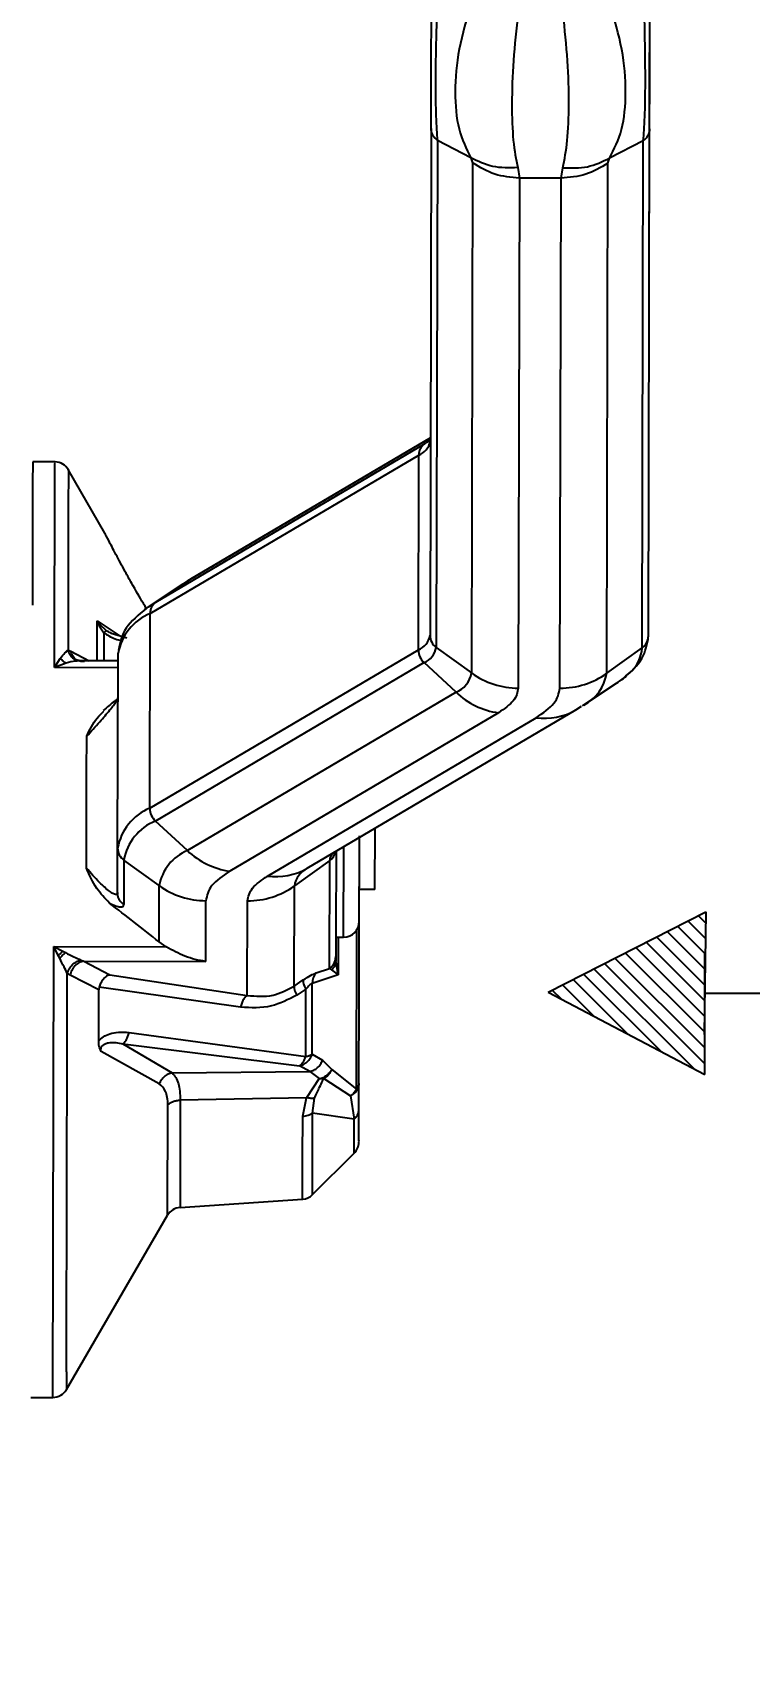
# Model space of a CAD drawing. Header units: millimetres. Extents: x 2085 to 4229, y 754 to 2271.
# Drawn here: x 2848.1 to 2894.1, y 2027.9 to 2131.8 of the extents above; entities that cross this region are included whole.
import ezdxf

# ---------------------------------------------------------------- set-up
doc = ezdxf.new("R2010")
doc.units = ezdxf.units.MM
doc.layers.add('AM_5', color=3, linetype='Continuous', lineweight=25)
doc.layers.add('layer 1', color=7, linetype='Continuous')
doc.styles.add('SLDTEXTSTYLE1', font='txt.shx', dxfattribs={"width": 0.7, "bigfont": 'gbcbig.shx'})
doc.dimstyles.new('SLDDIMSTYLE12$0', dxfattribs={"dimtxt": 12, "dimasz": 10, "dimexe": 0, "dimexo": 0.0625, "dimgap": 0.875, "dimtad": 1, "dimdec": 1, "dimlfac": 1.8, "dimrnd": 1e-09, "dimzin": 12, "dimdsep": 46, "dimtxsty": 'SLDTEXTSTYLE1', "dimcen": 0.09, "dimdle": 8.16, "dimclrd": 3, "dimclre": 3, "dimadec": 0, "dimazin": 3, "dimtfac": 1, "dimtdec": 1, "dimtofl": 0, "dimtmove": 0, "dimatfit": 3, "dimfxl": 0, "dimfrac": 2, "dimtolj": 1, "dimlwd": 5, "dimlwe": 5, "dimarcsym": 0})

# ---------------------------------------------------------------- blocks, each defined once
blk = doc.blocks.new('*D57')
at = {"layer": 'AM_5', "color": 3, "lineweight": 5, "transparency": 16777216}
blk.add_line((2786.76, 2235.01), (2966.59, 2235.01), dxfattribs=at)
at = {"layer": 'AM_5', "color": 3, "linetype": 'Continuous', "lineweight": 5, "transparency": 16777216}
for p, q in [((2966.59, 2225.01), (2966.59, 1946.26)), ((2833.76, 1936.26), (2966.59, 1936.26))]:
    blk.add_line(p, q, dxfattribs=at)
at = {"layer": 'AM_5', "color": 3, "transparency": 16777216}
for points in [[(2964.92, 2225.01), (2968.26, 2225.01), (2966.59, 2235.01)], [(2964.92, 1946.26), (2968.26, 1946.26), (2966.59, 1936.26)]]:
    blk.add_solid(points, dxfattribs=at)
at = {"layer": 'Defpoints', "color": 0, "transparency": 16777216}
for p in [(2786.7, 2235.01), (2833.7, 1936.26), (2966.59, 1936.26)]:
    blk.add_point(p, dxfattribs=at)
at = {"layer": 'AM_5', "color": 0, "transparency": 16777216, "insert": (2959.71, 2085.63), "char_height": 12, "attachment_point": 5, "rotation": 90, "style": 'SLDTEXTSTYLE1'}
blk.add_mtext('\\A1;300', dxfattribs=at)

msp = doc.modelspace()

# ---------------------------------------------------------------- hatches: boundary and pattern name
at = {"layer": 'layer 1'}
h = msp.add_hatch(dxfattribs=at)
h.set_pattern_fill('ANSI31', color=256, scale=0.225, angle=90)
h.set_pattern_definition([(135, (1681.6086, -5047.4464), (-0.50513941, -0.50513941), [])])
h.paths.add_polyline_path([(2891.279, 2075.368), (2881.173, 2070.225), (2891.208, 2064.946), (2891.208, 2070.157)])

# ---------------------------------------------------------------- linework, layer by layer
at = {"color": 7, "linetype": 'Continuous', "lineweight": 25}
for p, q in [((2887.663, 2122.846), (2887.682, 2131.45)), ((2873.669, 2125.62), (2873.6, 2093.101)), ((2887.6, 2093.071), (2887.669, 2125.59)), ((2874.068, 2124.85), (2873.998, 2092.331)), ((2876.219, 2123.738), (2874.068, 2124.85)), ((2887.268, 2124.822), (2885.111, 2123.719)), ((2887.198, 2092.303), (2887.268, 2124.822)), ((2876.219, 2123.738), (2876.331, 2123.404)), ((2876.331, 2123.404), (2876.261, 2090.692)), ((2879.218, 2123.104), (2879.329, 2122.436)), ((2881.996, 2122.43), (2882.11, 2123.097)), ((2884.928, 2090.673), (2884.998, 2123.385)), ((2884.998, 2123.385), (2885.111, 2123.719)), ((2879.329, 2122.436), (2879.259, 2089.724)), ((2881.996, 2122.43), (2879.329, 2122.436)), ((2881.926, 2089.718), (2881.996, 2122.43)), ((2887.66, 2121.083), (2887.663, 2122.52)), ((2887.655, 2118.708), (2887.658, 2120.299)), ((2887.659, 2120.644), (2887.659, 2120.673)), ((2887.648, 2115.668), (2887.653, 2117.975)), ((2887.644, 2113.732), (2887.647, 2115.323)), ((2856.019, 2095.234), (2873.243, 2105.391)), ((2873.627, 2105.77), (2858.077, 2096.6)), ((2873.627, 2105.776), (2858.249, 2096.707)), ((2873.243, 2105.391), (2873.627, 2105.645)), ((2873.388, 2105.481), (2873.243, 2105.391)), ((2873.539, 2105.515), (2873.48, 2105.545)), ((2873.622, 2105.521), (2873.627, 2105.597)), ((2849.546, 2104.231), (2848.124, 2104.234)), ((2855.655, 2094.512), (2872.878, 2104.669)), ((2872.852, 2092.172), (2872.878, 2104.669)), ((2852.748, 2099.662), (2850.405, 2103.739)), ((2857.742, 2096.391), (2855.645, 2095)), ((2856.019, 2095.234), (2858.077, 2096.6)), ((2858.077, 2096.6), (2857.742, 2096.391)), ((2858.247, 2096.705), (2857.883, 2096.457)), ((2858.077, 2096.6), (2858.249, 2096.707)), ((2855.645, 2095), (2856.019, 2095.234)), ((2852.251, 2091.475), (2852.256, 2094.034)), ((2852.256, 2094.034), (2852.391, 2093.715)), ((2852.451, 2093.772), (2852.256, 2094.034)), ((2852.256, 2094.034), (2853.727, 2093.058)), ((2855.628, 2082.015), (2855.655, 2094.512)), ((2852.391, 2093.715), (2852.451, 2093.772)), ((2852.391, 2093.715), (2852.689, 2093.272)), ((2852.84, 2093.418), (2852.451, 2093.772)), ((2852.689, 2093.272), (2852.685, 2091.474)), ((2854.152, 2092.93), (2853.16, 2093.23)), ((2850.387, 2092.165), (2850.57, 2092.093)), ((2850.57, 2092.093), (2851.734, 2091.476)), ((2853.571, 2079.463), (2853.597, 2091.959)), ((2855.628, 2082.015), (2872.852, 2092.172)), ((2873.998, 2092.331), (2876.261, 2090.692)), ((2884.928, 2090.673), (2887.198, 2092.303)), ((2849.518, 2091.041), (2849.895, 2091.617)), ((2850.271, 2091.317), (2849.518, 2091.041)), ((2853.595, 2091.032), (2849.518, 2091.041)), ((2850.869, 2091.548), (2850.931, 2091.537)), ((2850.976, 2091.468), (2850.88, 2091.544)), ((2851.251, 2091.472), (2850.973, 2091.459)), ((2853.596, 2091.472), (2851.127, 2091.477)), ((2851.435, 2091.438), (2851.251, 2091.472)), ((2873.213, 2091.356), (2855.989, 2081.199)), ((2875.264, 2089.454), (2873.213, 2091.356)), ((2883.455, 2088.639), (2885.552, 2090.03)), ((2875.264, 2089.454), (2858.04, 2079.297)), ((2883.372, 2088.585), (2883.455, 2088.639)), ((2877.981, 2088.138), (2860.758, 2077.981)), ((2863.175, 2077.666), (2880.398, 2087.823)), ((2865.725, 2078.166), (2882.948, 2088.323)), ((2882.948, 2088.323), (2883.12, 2088.43)), ((2882.949, 2088.324), (2883.314, 2088.573)), ((2858.04, 2079.297), (2855.989, 2081.199)), ((2869.976, 2080.673), (2870.073, 2080.673)), ((2870.065, 2076.805), (2870.073, 2080.673)), ((2853.565, 2076.61), (2853.571, 2079.463)), ((2868.058, 2073.755), (2868.071, 2079.549)), ((2853.969, 2078.693), (2853.963, 2075.84)), ((2856.232, 2077.054), (2853.969, 2078.693)), ((2867.169, 2078.665), (2864.899, 2077.035)), ((2867.154, 2071.742), (2867.169, 2078.665)), ((2867.57, 2079.254), (2867.559, 2074.008)), ((2856.224, 2073.453), (2856.232, 2077.054)), ((2864.885, 2070.609), (2864.899, 2077.035)), ((2870.065, 2076.805), (2869.065, 2076.807)), ((2859.222, 2072.196), (2859.23, 2076.086)), ((2861.884, 2070.015), (2861.897, 2076.08)), ((2868.884, 2064), (2868.906, 2074.22)), ((2849.418, 2044.231), (2849.48, 2073.142)), ((2849.48, 2073.142), (2856.69, 2073.126)), ((2849.767, 2072.565), (2849.48, 2073.142)), ((2849.48, 2073.142), (2850.056, 2072.844)), ((2856.69, 2073.126), (2856.224, 2073.453)), ((2867.559, 2074.008), (2867.556, 2072.51)), ((2867.558, 2073.756), (2868.058, 2073.755)), ((2867.712, 2073.756), (2867.707, 2071.331)), ((2849.854, 2072.392), (2849.767, 2072.565)), ((2850.056, 2072.844), (2850.231, 2072.755)), ((2851.21, 2072.277), (2851.394, 2072.213)), ((2851.394, 2072.213), (2853.074, 2071.337)), ((2851.394, 2072.213), (2859.222, 2072.196)), ((2867.546, 2072.116), (2867.529, 2072.293)), ((2867.566, 2072.02), (2867.537, 2072.078)), ((2867.556, 2072.51), (2867.555, 2072.236)), ((2867.592, 2072.016), (2867.555, 2072.236)), ((2867.707, 2071.331), (2867.592, 2072.016)), ((2850.526, 2071.305), (2850.342, 2071.429)), ((2852.361, 2070.37), (2850.526, 2071.305)), ((2853.074, 2071.337), (2861.884, 2070.015)), ((2864.885, 2070.609), (2865.468, 2071.004)), ((2867.707, 2071.331), (2866.05, 2070.783)), ((2866.297, 2071.457), (2867.154, 2071.742)), ((2867.154, 2071.742), (2867.286, 2071.649)), ((2867.286, 2071.649), (2867.707, 2071.331)), ((2852.354, 2067.094), (2852.361, 2070.37)), ((2852.384, 2070.542), (2852.361, 2070.37)), ((2861.45, 2069.261), (2852.384, 2070.542)), ((2865.635, 2070.408), (2865.052, 2070.028)), ((2865.626, 2066.095), (2865.635, 2070.408)), ((2853.9, 2066.912), (2857.074, 2065.039)), ((2853.9, 2066.912), (2865.227, 2065.507)), ((2854.299, 2067.635), (2865.626, 2066.095)), ((2856.242, 2064.337), (2852.507, 2066.408)), ((2866.04, 2066.246), (2866.705, 2065.858)), ((2866.705, 2065.858), (2867.297, 2065.263)), ((2857.074, 2065.039), (2865.892, 2065.143)), ((2865.892, 2065.143), (2865.227, 2065.507)), ((2865.892, 2065.143), (2866.5, 2064.675)), ((2867.297, 2065.263), (2868.884, 2064)), ((2866.5, 2064.675), (2865.683, 2063.45)), ((2866.784, 2064.684), (2866.645, 2064.669)), ((2866.784, 2064.684), (2868.503, 2063.573)), ((2869.035, 2062.68), (2869.038, 2064.368)), ((2856.776, 2055.917), (2856.792, 2062.999)), ((2857.588, 2063.302), (2857.574, 2056.413)), ((2865.683, 2063.45), (2857.588, 2063.302)), ((2865.435, 2062.264), (2865.683, 2063.45)), ((2866.073, 2062.464), (2866.198, 2063.423)), ((2868.503, 2063.573), (2868.741, 2062.082)), ((2868.741, 2062.082), (2866.073, 2062.464)), ((2868.737, 2060.45), (2868.741, 2062.082)), ((2866.062, 2057.234), (2868.736, 2059.897)), ((2868.736, 2059.897), (2868.737, 2060.45)), ((2866.062, 2057.234), (2866.063, 2057.891)), ((2857.574, 2056.413), (2865.427, 2056.945)), ((2850.285, 2044.729), (2856.776, 2055.917)), ((2850.287, 2045.872), (2850.285, 2044.729)), ((2847.995, 2044.234), (2849.418, 2044.231))]:
    msp.add_line(p, q, dxfattribs=at)
at = {"color": 7, "linetype": 'Continuous', "lineweight": 25, "flags": 128}
for points in [[(2873.504, 2105.562), (2873.424, 2105.506), (2873.388, 2105.481)], [(2848.124, 2104.234), (2848.124, 2104.202), (2848.123, 2103.878), (2848.121, 2103.207), (2848.119, 2102.196), (2848.116, 2100.856), (2848.113, 2099.205), (2848.109, 2097.261), (2848.104, 2095.047)], [(2855.317, 2094.769), (2855.552, 2094.937), (2855.645, 2095)], [(2887.573, 2092.85), (2887.593, 2092.96), (2887.6, 2093.071)], [(2867.55, 2079.242), (2867.543, 2079.212), (2867.539, 2079.196)], [(2866.04, 2066.246), (2866.041, 2066.793), (2866.042, 2067.346), (2866.044, 2067.905), (2866.045, 2068.471), (2866.046, 2069.042), (2866.047, 2069.619), (2866.048, 2070.199), (2866.05, 2070.783)]]:
    msp.add_lwpolyline(points, dxfattribs=at)
at = {"color": 7, "linetype": 'Continuous', "lineweight": 25}
for centre, radius, start, end in [((2872.369, 2105.863), 1.298, 293.08147, 344.71047), ((2873.732, 2104.691), 0.854, 124.96394, 181.4796), ((2849.544, 2103.231), 1, 29.87752, 88.78166), ((2856.508, 2094.534), 0.854, 124.96424, 181.47959), ((2856.943, 2091.368), 3.397, 112.27537, 169.98802), ((2872.383, 2093.315), 1.235, 292.27534, 349.98804), ((2874.549, 2093.104), 0.95, 180.20287, 234.51476), ((2886.645, 2093.082), 0.956, 305.32842, 345.9426), ((2873.975, 2092.181), 1.124, 180.45492, 227.25342), ((2872.721, 2092.556), 1.297, 292.27555, 349.98754), ((2884.921, 2092.442), 2.281, 310.49638, 356.50834), ((2874.639, 2090.978), 1.647, 292.27534, 349.98804), ((2879.261, 2094.857), 5.133, 234.24005, 269.98181), ((2881.946, 2094.851), 5.133, 269.77321, 305.51496), ((2882.178, 2091.114), 2.785, 297.28452, 350.89381), ((2882.476, 2094.768), 5.649, 303.00168, 314.03972), ((2878.69, 2093.066), 4.978, 226.51011, 261.8155), ((2880.952, 2091.758), 3.973, 261.99352, 300.1682), ((2856.916, 2078.872), 3.397, 112.27534, 169.98804), ((2856.752, 2082.024), 1.124, 180.45496, 227.25325), ((2857.253, 2078.113), 3.335, 112.27534, 169.98804), ((2854.52, 2079.466), 0.95, 180.20285, 234.51412), ((2859.172, 2076.535), 2.985, 112.27534, 169.98804), ((2861.466, 2082.909), 4.978, 226.51012, 261.8155), ((2866.613, 2079.447), 0.96, 305.41486, 344.83941), ((2867.947, 2078.639), 0.779, 142.71658, 178.13099), ((2863.728, 2081.601), 3.973, 261.99352, 300.1682), ((2866.426, 2076.788), 1.547, 116.74671, 170.79661), ((2859.232, 2081.219), 5.133, 234.24006, 269.98181), ((2861.917, 2081.213), 5.133, 269.77306, 305.51487), ((2868.061, 2074.755), 1, 269.87751, 359.87751), ((2866.99, 2070.82), 0.941, 137.39243, 182.2552), ((2868.03, 2060.605), 1, 314.87872, 359.87751), ((2865.356, 2057.943), 1, 274.41022, 314.87938), ((2857.641, 2055.415), 1, 93.87747, 149.87695), ((2849.42, 2045.231), 1, 269.87751, 329.8775)]:
    msp.add_arc(centre, radius, start, end, dxfattribs=at)
msp.add_ellipse((2844.226, 2074.242), major_axis=(39.739, -29.602), ratio=0.1347016, start_param=1.3656679, end_param=1.4483144, dxfattribs=at)
for points, knots in [([(2873.669, 2125.62), (2873.67, 2125.997), (2873.671, 2126.535), (2873.674, 2127.867), (2873.676, 2128.944), (2873.679, 2130.156), (2873.683, 2132.041), (2873.686, 2133.503), (2873.688, 2134.525)], [0, 0, 0, 0, 0.2713523, 0.38737, 0.5008964, 0.614411, 0.7305771, 1, 1, 1, 1]), ([(2874.089, 2134.745), (2874.049, 2133.623), (2873.976, 2131.537), (2873.938, 2128.544), (2873.964, 2126.116), (2874.031, 2125.294), (2874.068, 2124.85)], [0, 0, 0, 0, 0.2683795, 0.4991161, 0.7297085, 1, 1, 1, 1]), ([(2887.268, 2124.822), (2887.306, 2125.261), (2887.376, 2126.078), (2887.413, 2128.49), (2887.389, 2131.49), (2887.324, 2133.586), (2887.289, 2134.717)], [0, 0, 0, 0, 0.2680966, 0.4988227, 0.7294637, 1, 1, 1, 1]), ([(2887.669, 2125.59), (2887.67, 2125.963), (2887.671, 2126.497), (2887.674, 2127.819), (2887.676, 2128.893), (2887.679, 2130.103), (2887.683, 2131.994), (2887.686, 2133.465), (2887.688, 2134.495)], [0, 0, 0, 0, 0.2691806, 0.3853625, 0.4988695, 0.6124074, 0.7284377, 1, 1, 1, 1]), ([(2876.24, 2133.633), (2875.947, 2132.651), (2875.371, 2130.719), (2875.137, 2127.918), (2875.359, 2125.439), (2875.929, 2124.311), (2876.219, 2123.738)], [0, 0, 0, 0, 0.2541677, 0.5000156, 0.7457168, 1, 1, 1, 1]), ([(2885.111, 2123.719), (2885.402, 2124.286), (2885.976, 2125.41), (2886.213, 2127.887), (2885.99, 2130.696), (2885.421, 2132.631), (2885.133, 2133.614)], [0, 0, 0, 0, 0.2523714, 0.4999867, 0.7458393, 1, 1, 1, 1]), ([(2879.239, 2132.999), (2879.129, 2131.978), (2878.913, 2129.97), (2878.819, 2127.139), (2878.902, 2124.691), (2879.111, 2123.639), (2879.218, 2123.104)], [0, 0, 0, 0, 0.2542602, 0.5000155, 0.7456229, 1, 1, 1, 1]), ([(2882.11, 2123.097), (2882.219, 2123.632), (2882.433, 2124.683), (2882.526, 2127.131), (2882.445, 2129.962), (2882.237, 2131.971), (2882.131, 2132.992)], [0, 0, 0, 0, 0.2543723, 0.4999845, 0.7457353, 1, 1, 1, 1]), ([(2879.218, 2123.104), (2878.674, 2123.089), (2877.587, 2123.059), (2876.675, 2123.511), (2876.219, 2123.738)], [0, 0, 0, 0, 0.4999999, 1, 1, 1, 1]), ([(2882.11, 2123.097), (2882.65, 2123.08), (2883.737, 2123.045), (2884.651, 2123.493), (2885.111, 2123.719)], [0, 0, 0, 0, 0.49686743, 1, 1, 1, 1]), ([(2887.65, 2116.766), (2887.651, 2116.871), (2887.651, 2117.142), (2887.652, 2117.686), (2887.654, 2118.227), (2887.654, 2118.34)], [0, 0, 0, 0, 0.3316011, 0.8605175, 1, 1, 1, 1]), ([(2887.65, 2116.577), (2887.65, 2116.572), (2887.65, 2116.556), (2887.65, 2116.682), (2887.65, 2116.766)], [0, 0, 0, 0, 0.3310024, 1, 1, 1, 1]), ([(2849.518, 2091.041), (2849.521, 2092.446), (2849.527, 2095.256), (2849.535, 2098.682), (2849.54, 2101.405), (2849.544, 2103.237), (2849.546, 2104.18), (2849.546, 2104.133), (2849.546, 2104.117)], [0, 0, 0, 0, 0.1799587, 0.3599173, 0.539876, 0.7198347, 0.8997934, 1, 1, 1, 1]), ([(2850.411, 2103.691), (2850.411, 2103.703), (2850.411, 2103.808), (2850.41, 2103.375), (2850.408, 2102.355), (2850.405, 2100.646), (2850.4, 2098.356), (2850.394, 2095.551), (2850.389, 2093.294), (2850.387, 2092.165)], [0, 0, 0, 0, 0.0217233, 0.1847696, 0.3478159, 0.5108621, 0.6739081, 0.8369541, 1, 1, 1, 1]), ([(2855.439, 2094.791), (2855.366, 2094.91), (2855.059, 2095.413), (2854.573, 2096.259), (2853.975, 2097.333), (2853.436, 2098.34), (2852.989, 2099.199), (2852.757, 2099.648), (2852.747, 2099.659), (2852.745, 2099.661)], [0, 0, 0, 0, 0.0645029, 0.2723656, 0.3928511, 0.5848746, 0.7776318, 0.9511742, 1, 1, 1, 1]), ([(2855.408, 2094.836), (2854.914, 2094.423), (2853.92, 2093.594), (2853.723, 2092.652), (2853.625, 2092.18)], [0, 0, 0, 0, 0.4978748, 1, 1, 1, 1]), ([(2852.84, 2093.418), (2852.827, 2093.412), (2852.802, 2093.399), (2852.727, 2093.314), (2852.689, 2093.272)], [0, 0, 0, 0, 0.4911669, 1, 1, 1, 1]), ([(2852.689, 2093.272), (2852.796, 2093.2), (2853.025, 2093.048), (2853.419, 2092.865), (2853.692, 2092.8), (2853.834, 2092.766)], [0, 0, 0, 0, 0.2969994, 0.6323688, 1, 1, 1, 1]), ([(2853.169, 2093.229), (2853.148, 2093.239), (2853.041, 2093.287), (2852.929, 2093.36), (2852.84, 2093.418)], [0, 0, 0, 0, 0.2007968, 1, 1, 1, 1]), ([(2885.789, 2090.194), (2886.284, 2090.607), (2887.277, 2091.436), (2887.474, 2092.377), (2887.573, 2092.85)], [0, 0, 0, 0, 0.4978748, 1, 1, 1, 1]), ([(2849.895, 2091.617), (2849.995, 2091.752), (2850.172, 2091.99), (2850.322, 2092.112), (2850.387, 2092.165)], [0, 0, 0, 0, 0.5684211, 1, 1, 1, 1]), ([(2851.251, 2091.472), (2851.156, 2091.477), (2850.961, 2091.488), (2850.697, 2091.637), (2850.488, 2091.867), (2850.42, 2092.067), (2850.387, 2092.165)], [0, 0, 0, 0, 0.2432277, 0.5000045, 0.7567789, 1, 1, 1, 1]), ([(2851.435, 2091.438), (2851.336, 2091.434), (2851.133, 2091.426), (2850.862, 2091.561), (2850.655, 2091.789), (2850.598, 2091.994), (2850.57, 2092.093)], [0, 0, 0, 0, 0.2423329, 0.4999383, 0.7575772, 1, 1, 1, 1]), ([(2850.271, 2091.317), (2850.205, 2091.354), (2850.073, 2091.43), (2849.955, 2091.555), (2849.895, 2091.617)], [0, 0, 0, 0, 0.4999991, 1, 1, 1, 1]), ([(2850.973, 2091.459), (2850.934, 2091.458), (2850.719, 2091.452), (2850.472, 2091.377), (2850.271, 2091.317)], [0, 0, 0, 0, 0.1842245, 1, 1, 1, 1]), ([(2851.586, 2086.632), (2851.867, 2086.937), (2852.369, 2087.482), (2852.968, 2088.187), (2853.299, 2088.61), (2853.463, 2088.838), (2853.517, 2088.933), (2853.54, 2088.974)], [0, 0, 0, 0, 0.3800989, 0.6787149, 0.8002606, 0.9135692, 1, 1, 1, 1]), ([(2853.545, 2088.975), (2853.492, 2088.953), (2853.382, 2088.908), (2853.054, 2088.621), (2852.768, 2088.384), (2852.639, 2088.277)], [0, 0, 0, 0, 0.3370915, 0.7019386, 1, 1, 1, 1]), ([(2853.54, 2088.974), (2853.546, 2088.984), (2853.588, 2089.053), (2853.59, 2089.082), (2853.591, 2089.106)], [0, 0, 0, 0, 0.14984552, 1, 1, 1, 1]), ([(2851.586, 2086.632), (2851.777, 2087.044), (2852.053, 2087.639), (2852.531, 2088.097), (2852.677, 2088.238)], [0, 0, 0, 0, 0.6940675, 1, 1, 1, 1]), ([(2869.038, 2064.368), (2869.04, 2065.307), (2869.045, 2067.217), (2869.052, 2070.756), (2869.06, 2074.467), (2869.067, 2077.702), (2869.071, 2079.457), (2869.072, 2080.118)], [0, 0, 0, 0, 0.2139671, 0.435408, 0.656849, 0.8708161, 1, 1, 1, 1]), ([(2869.061, 2074.753), (2869.061, 2074.826), (2869.061, 2074.939), (2869.062, 2075.625), (2869.064, 2076.335), (2869.066, 2077.216), (2869.069, 2078.496), (2869.071, 2079.561), (2869.072, 2080.253)], [0, 0, 0, 0, 0.2394568, 0.3683607, 0.5, 0.6316393, 0.7605432, 1, 1, 1, 1]), ([(2853.039, 2075.938), (2852.754, 2076.24), (2852.13, 2076.9), (2851.766, 2077.729), (2851.568, 2078.18)], [0, 0, 0, 0, 0.4568472, 1, 1, 1, 1]), ([(2853.515, 2076.504), (2853.491, 2076.494), (2853.437, 2076.47), (2853.273, 2076.536), (2852.943, 2076.752), (2852.347, 2077.296), (2851.847, 2077.862), (2851.568, 2078.18)], [0, 0, 0, 0, 0.0880689, 0.2011384, 0.3224176, 0.6207055, 1, 1, 1, 1]), ([(2865.734, 2078.173), (2865.72, 2078.164), (2865.701, 2078.153), (2865.728, 2078.167), (2865.734, 2078.17)], [0, 0, 0, 0, 0.7721606, 1, 1, 1, 1]), ([(2853.565, 2076.61), (2853.563, 2076.565), (2853.561, 2076.512), (2853.52, 2076.505), (2853.515, 2076.504)], [0, 0, 0, 0, 0.8613584, 1, 1, 1, 1]), ([(2853.597, 2076.373), (2853.595, 2076.378), (2853.566, 2076.453), (2853.565, 2076.535), (2853.565, 2076.61)], [0, 0, 0, 0, 0.0712594, 1, 1, 1, 1]), ([(2853.963, 2075.84), (2853.905, 2075.889), (2853.788, 2075.986), (2853.662, 2076.171), (2853.618, 2076.308), (2853.597, 2076.373)], [0, 0, 0, 0, 0.3420823, 0.6841646, 1, 1, 1, 1]), ([(2853.039, 2075.938), (2853.178, 2075.873), (2853.452, 2075.746), (2853.741, 2075.678), (2853.928, 2075.699), (2853.951, 2075.792), (2853.963, 2075.84)], [0, 0, 0, 0, 0.2643449, 0.5180732, 0.7521058, 1, 1, 1, 1]), ([(2859.222, 2072.196), (2859.217, 2072.196), (2858.769, 2072.253), (2857.903, 2072.46), (2857.083, 2072.91), (2856.69, 2073.126)], [0, 0, 0, 0, 0.0050146, 0.5222206, 1, 1, 1, 1]), ([(2849.767, 2072.565), (2849.814, 2072.614), (2849.907, 2072.711), (2850.007, 2072.8), (2850.056, 2072.844)], [0, 0, 0, 0, 0.5, 1, 1, 1, 1]), ([(2850.231, 2072.755), (2850.167, 2072.701), (2850.034, 2072.588), (2849.915, 2072.458), (2849.854, 2072.392)], [0, 0, 0, 0, 0.4869219, 1, 1, 1, 1]), ([(2850.342, 2071.429), (2850.274, 2071.562), (2850.124, 2071.854), (2849.95, 2072.202), (2849.854, 2072.392)], [0, 0, 0, 0, 0.4544713, 1, 1, 1, 1]), ([(2850.231, 2072.755), (2850.41, 2072.665), (2850.758, 2072.489), (2851.062, 2072.347), (2851.21, 2072.277)], [0, 0, 0, 0, 0.5125457, 1, 1, 1, 1]), ([(2850.342, 2071.429), (2850.376, 2071.526), (2850.445, 2071.724), (2850.655, 2071.986), (2850.919, 2072.188), (2851.115, 2072.248), (2851.21, 2072.277)], [0, 0, 0, 0, 0.24321933, 0.49998917, 0.75676549, 1, 1, 1, 1]), ([(2851.394, 2072.213), (2851.295, 2072.188), (2851.092, 2072.136), (2850.82, 2071.923), (2850.612, 2071.634), (2850.554, 2071.412), (2850.526, 2071.305)], [0, 0, 0, 0, 0.2423132, 0.4999118, 0.7575586, 1, 1, 1, 1]), ([(2867.286, 2071.649), (2867.325, 2071.69), (2867.405, 2071.771), (2867.489, 2071.917), (2867.545, 2072.073), (2867.552, 2072.182), (2867.555, 2072.236)], [0, 0, 0, 0, 0.2446462, 0.4957492, 0.7490338, 1, 1, 1, 1]), ([(2850.287, 2045.872), (2850.288, 2046.338), (2850.29, 2047.271), (2850.295, 2049.442), (2850.301, 2052.121), (2850.308, 2055.306), (2850.315, 2058.91), (2850.324, 2062.858), (2850.333, 2067.055), (2850.339, 2069.971), (2850.342, 2071.429)], [0, 0, 0, 0, 0.1249998, 0.2499997, 0.3749996, 0.4999996, 0.6249996, 0.7499997, 0.8749998, 1, 1, 1, 1]), ([(2853.074, 2071.337), (2853.073, 2071.337), (2853.072, 2071.336), (2853.066, 2071.334), (2853.047, 2071.329), (2852.977, 2071.305), (2852.839, 2071.234), (2852.652, 2071.069), (2852.484, 2070.826), (2852.416, 2070.632), (2852.384, 2070.542)], [0, 0, 0, 0, 0.0021587, 0.0060527, 0.0190753, 0.0664028, 0.2502171, 0.5000718, 0.7657091, 1, 1, 1, 1]), ([(2865.468, 2071.004), (2865.464, 2070.973), (2865.455, 2070.911), (2865.484, 2070.768), (2865.542, 2070.599), (2865.604, 2070.471), (2865.635, 2070.408)], [0, 0, 0, 0, 0.2465016, 0.5, 0.7534984, 1, 1, 1, 1]), ([(2865.468, 2071.004), (2865.633, 2071.111), (2865.948, 2071.315), (2866.185, 2071.412), (2866.297, 2071.457)], [0, 0, 0, 0, 0.5248892, 1, 1, 1, 1]), ([(2865.052, 2070.028), (2864.515, 2069.75), (2863.351, 2069.145), (2862.116, 2069.221), (2861.45, 2069.261)], [0, 0, 0, 0, 0.4609247, 1, 1, 1, 1]), ([(2861.884, 2070.015), (2861.84, 2069.987), (2861.75, 2069.928), (2861.626, 2069.751), (2861.519, 2069.525), (2861.473, 2069.348), (2861.45, 2069.261)], [0, 0, 0, 0, 0.2450812, 0.5000044, 0.7549251, 1, 1, 1, 1]), ([(2861.884, 2070.015), (2862.435, 2069.96), (2863.449, 2069.859), (2864.435, 2070.374), (2864.885, 2070.609)], [0, 0, 0, 0, 0.5442934, 1, 1, 1, 1]), ([(2864.885, 2070.609), (2864.881, 2070.579), (2864.873, 2070.519), (2864.903, 2070.38), (2864.96, 2070.215), (2865.021, 2070.09), (2865.052, 2070.028)], [0, 0, 0, 0, 0.2468964, 0.5003993, 0.7536943, 1, 1, 1, 1]), ([(2866.05, 2070.783), (2866.023, 2070.77), (2865.969, 2070.743), (2865.826, 2070.627), (2865.714, 2070.499), (2865.635, 2070.408)], [0, 0, 0, 0, 0.2120064, 0.4434905, 1, 1, 1, 1]), ([(2852.354, 2067.094), (2852.451, 2067.19), (2852.66, 2067.395), (2853.103, 2067.579), (2853.661, 2067.685), (2854.071, 2067.653), (2854.299, 2067.635)], [0, 0, 0, 0, 0.1823359, 0.3887892, 0.661241, 1, 1, 1, 1]), ([(2852.507, 2066.408), (2852.46, 2066.508), (2852.374, 2066.693), (2852.36, 2066.968), (2852.354, 2067.094)], [0, 0, 0, 0, 0.54168345, 1, 1, 1, 1]), ([(2852.507, 2066.408), (2852.502, 2066.443), (2852.491, 2066.508), (2852.499, 2066.613), (2852.533, 2066.713), (2852.595, 2066.801), (2852.677, 2066.869), (2852.807, 2066.938), (2853.237, 2067.048), (2853.601, 2066.974), (2853.9, 2066.912)], [0, 0, 0, 0, 0.0568929, 0.1087605, 0.1566899, 0.2041437, 0.2548575, 0.3103406, 0.4336006, 1, 1, 1, 1]), ([(2853.9, 2066.912), (2853.941, 2066.941), (2854.025, 2067), (2854.14, 2067.169), (2854.237, 2067.384), (2854.278, 2067.552), (2854.299, 2067.635)], [0, 0, 0, 0, 0.2454954, 0.5, 0.7545046, 1, 1, 1, 1]), ([(2865.227, 2065.507), (2865.266, 2065.531), (2865.344, 2065.579), (2865.454, 2065.714), (2865.553, 2065.886), (2865.602, 2066.025), (2865.626, 2066.095)], [0, 0, 0, 0, 0.2434778, 0.4957413, 0.7502205, 1, 1, 1, 1]), ([(2865.626, 2066.095), (2865.708, 2066.114), (2865.872, 2066.152), (2865.984, 2066.215), (2866.04, 2066.246)], [0, 0, 0, 0, 0.5, 1, 1, 1, 1]), ([(2865.892, 2065.143), (2865.977, 2065.165), (2866.153, 2065.208), (2866.391, 2065.372), (2866.589, 2065.592), (2866.667, 2065.771), (2866.705, 2065.858)], [0, 0, 0, 0, 0.2440114, 0.4991729, 0.7547749, 1, 1, 1, 1]), ([(2857.074, 2065.039), (2856.987, 2065.019), (2856.807, 2064.978), (2856.562, 2064.818), (2856.36, 2064.601), (2856.281, 2064.423), (2856.242, 2064.337)], [0, 0, 0, 0, 0.2446204, 0.4999949, 0.7553723, 1, 1, 1, 1]), ([(2857.074, 2065.039), (2857.23, 2064.849), (2857.524, 2064.489), (2857.568, 2063.683), (2857.588, 2063.302)], [0, 0, 0, 0, 0.5262167, 1, 1, 1, 1]), ([(2865.227, 2065.507), (2865.314, 2065.529), (2865.446, 2065.563), (2865.588, 2065.648), (2865.658, 2065.699), (2865.691, 2065.726), (2865.708, 2065.74), (2865.716, 2065.748), (2865.721, 2065.752), (2865.724, 2065.754), (2865.724, 2065.755), (2865.724, 2065.755), (2865.724, 2065.755), (2865.724, 2065.755)], [0, 0, 0, 0, 0.4878415, 0.7421687, 0.8707162, 0.9351657, 0.9674126, 0.9835388, 0.9955544, 0.9987325, 0.9996036, 0.9998609, 1, 1, 1, 1]), ([(2866.5, 2064.675), (2866.582, 2064.697), (2866.747, 2064.741), (2866.957, 2064.867), (2867.153, 2065.037), (2867.243, 2065.178), (2867.297, 2065.263)], [0, 0, 0, 0, 0.25004, 0.5000807, 0.7004278, 1, 1, 1, 1]), ([(2867.297, 2065.263), (2867.236, 2065.142), (2867.116, 2064.901), (2866.894, 2064.756), (2866.784, 2064.684)], [0, 0, 0, 0, 0.5000043, 1, 1, 1, 1]), ([(2856.792, 2062.999), (2856.784, 2063.16), (2856.769, 2063.483), (2856.615, 2064.001), (2856.391, 2064.202), (2856.242, 2064.337)], [0, 0, 0, 0, 0.2478447, 0.4971114, 1, 1, 1, 1]), ([(2866.198, 2063.423), (2866.305, 2063.667), (2866.482, 2064.071), (2866.67, 2064.434), (2866.751, 2064.608), (2866.775, 2064.663), (2866.784, 2064.684)], [0, 0, 0, 0, 0.5043385, 0.8341109, 0.9378515, 1, 1, 1, 1]), ([(2866.645, 2064.669), (2866.644, 2064.669), (2866.643, 2064.669), (2866.64, 2064.669), (2866.633, 2064.669), (2866.617, 2064.669), (2866.572, 2064.669), (2866.531, 2064.672), (2866.5, 2064.675)], [0, 0, 0, 0, 0.0073615, 0.0208826, 0.0663986, 0.1545232, 0.3592931, 1, 1, 1, 1]), ([(2868.503, 2063.573), (2868.581, 2063.631), (2868.736, 2063.748), (2868.835, 2063.916), (2868.884, 2064)], [0, 0, 0, 0, 0.5000005, 1, 1, 1, 1]), ([(2868.858, 2063.854), (2868.856, 2063.851), (2868.848, 2063.84), (2868.824, 2063.81), (2868.777, 2063.755), (2868.674, 2063.664), (2868.571, 2063.609), (2868.503, 2063.573)], [0, 0, 0, 0, 0.0307811, 0.0828758, 0.2510228, 0.5009978, 1, 1, 1, 1]), ([(2869.038, 2064.368), (2869.029, 2064.275), (2869.012, 2064.097), (2868.92, 2063.931), (2868.863, 2063.86), (2868.858, 2063.854)], [0, 0, 0, 0, 0.5003012, 0.9588669, 1, 1, 1, 1]), ([(2866.198, 2063.423), (2866.12, 2063.413), (2865.964, 2063.392), (2865.777, 2063.431), (2865.683, 2063.45)], [0, 0, 0, 0, 0.4978424, 1, 1, 1, 1]), ([(2869.031, 2060.698), (2869.031, 2060.676), (2869.03, 2060.604), (2869.032, 2061.233), (2869.034, 2062.205), (2869.035, 2062.68)], [0, 0, 0, 0, 0.1820669, 0.6002821, 1, 1, 1, 1]), ([(2865.424, 2056.987), (2865.424, 2056.973), (2865.424, 2056.78), (2865.425, 2057.527), (2865.429, 2059.214), (2865.433, 2061.248), (2865.435, 2062.264)], [0, 0, 0, 0, 0.0247287, 0.3498191, 0.6749096, 1, 1, 1, 1]), ([(2866.063, 2057.891), (2866.064, 2058.402), (2866.067, 2059.424), (2866.071, 2061.45), (2866.073, 2062.464)], [0, 0, 0, 0, 0.5000002, 1, 1, 1, 1])]:
    msp.add_open_spline(points, degree=3, knots=knots, dxfattribs=at)
for points in [[(2874.068, 2124.85), (2874.009, 2124.899), (2873.892, 2124.996), (2873.767, 2125.186), (2873.684, 2125.397), (2873.674, 2125.545), (2873.669, 2125.62)], [(2887.669, 2125.59), (2887.664, 2125.515), (2887.653, 2125.367), (2887.57, 2125.157), (2887.444, 2124.967), (2887.327, 2124.87), (2887.268, 2124.822)], [(2879.329, 2122.436), (2878.789, 2122.48), (2877.708, 2122.569), (2876.79, 2123.125), (2876.331, 2123.404)], [(2884.998, 2123.385), (2884.538, 2123.109), (2883.618, 2122.557), (2882.537, 2122.472), (2881.996, 2122.43)], [(2879.259, 2089.724), (2879.204, 2089.45), (2879.092, 2088.901), (2878.352, 2088.393), (2877.981, 2088.138)], [(2880.398, 2087.823), (2880.841, 2088.127), (2881.727, 2088.735), (2881.86, 2089.391), (2881.926, 2089.718)], [(2851.568, 2078.18), (2851.571, 2079.633), (2851.577, 2082.54), (2851.583, 2085.268), (2851.586, 2086.632)], [(2860.758, 2077.981), (2860.315, 2077.677), (2859.429, 2077.069), (2859.297, 2076.414), (2859.23, 2076.086)], [(2861.897, 2076.08), (2861.952, 2076.355), (2862.064, 2076.903), (2862.805, 2077.412), (2863.175, 2077.666)], [(2867.154, 2071.742), (2867.213, 2071.791), (2867.331, 2071.888), (2867.456, 2072.077), (2867.54, 2072.287), (2867.55, 2072.436), (2867.556, 2072.51)], [(2865.724, 2065.755), (2865.793, 2065.826), (2865.929, 2065.969), (2866.003, 2066.154), (2866.04, 2066.246)], [(2868.884, 2064), (2868.928, 2064.058), (2869.018, 2064.173), (2869.031, 2064.303), (2869.038, 2064.368)], [(2856.792, 2062.999), (2856.837, 2063.04), (2856.929, 2063.123), (2857.124, 2063.216), (2857.346, 2063.281), (2857.508, 2063.295), (2857.588, 2063.302)], [(2868.741, 2062.082), (2868.784, 2062.123), (2868.872, 2062.206), (2868.963, 2062.354), (2869.023, 2062.514), (2869.031, 2062.625), (2869.035, 2062.68)], [(2865.435, 2062.264), (2865.555, 2062.278), (2865.794, 2062.304), (2865.98, 2062.411), (2866.073, 2062.464)]]:
    msp.add_open_spline(points, degree=3, dxfattribs=at)
at = {"layer": 'layer 1'}
for p, q in [((2881.173, 2070.225), (2891.279, 2075.368)), ((2891.279, 2075.368), (2891.172, 2067.509)), ((2891.208, 2064.946), (2891.208, 2072.805)), ((2881.173, 2070.225), (2891.208, 2064.946)), ((2891.208, 2070.157), (2904.804, 2070.157))]:
    msp.add_line(p, q, dxfattribs=at)

# ---------------------------------------------------------------- dimensions: what is measured, and where the dimension line sits
at = {"layer": 'AM_5'}
dim = msp.add_linear_dim(base=(2966.589, 1936.265), p1=(2786.697, 2235.005), p2=(2833.698, 1936.265), angle=90, text='300', dimstyle='SLDDIMSTYLE12$0', override={"dimlfac": 1, "dimpost": ''}, dxfattribs=at)
dim.commit()
dim.dimension.update_dxf_attribs({"geometry": '*D57', "text_midpoint": (2959.714, 2085.635)})

doc.saveas('drawing.dxf')
